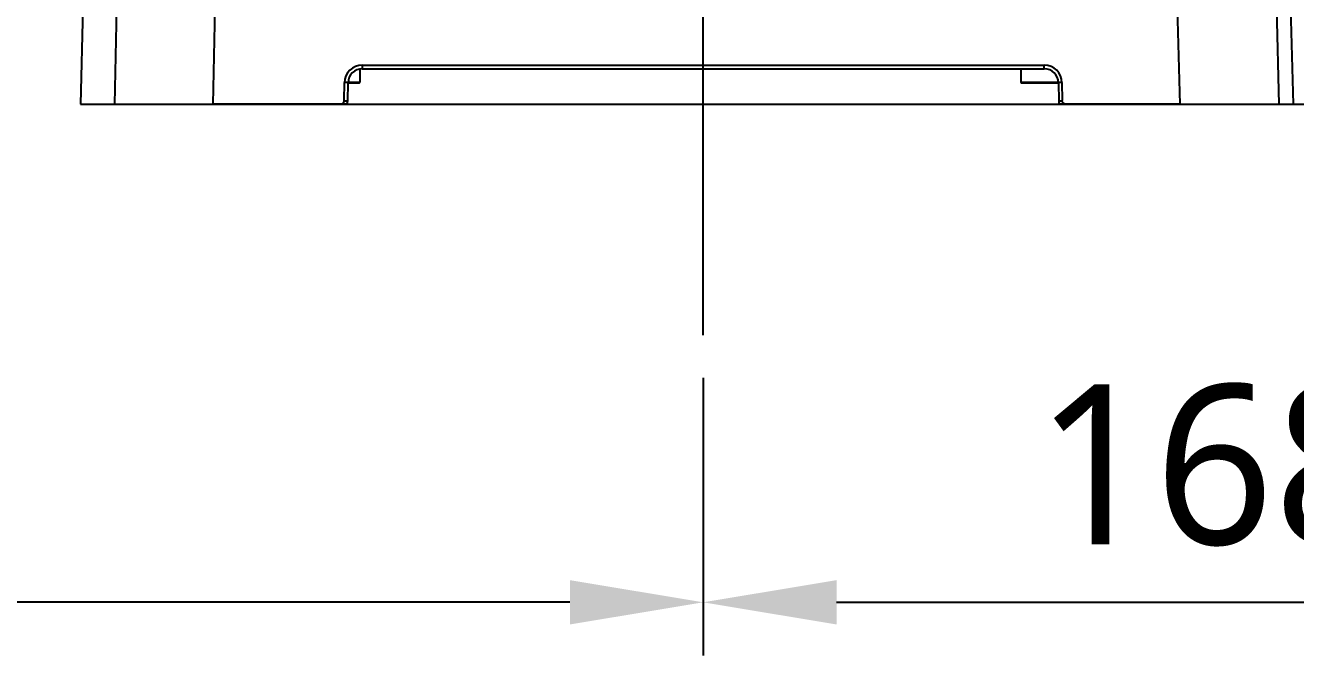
# Model space of a CAD drawing. Header units: millimetres. Extents: x 5828 to 6704, y 123 to 421.
# Drawn here: x 6422.23 to 6434.13, y 225.25 to 231.16 of the extents above; entities that cross this region are included whole.
import ezdxf

# ---------------------------------------------------------------- set-up
doc = ezdxf.new("R2010")
doc.units = ezdxf.units.MM
doc.linetypes.add('CENTER', pattern=[0.6, 0.375, -0.075, 0.075, -0.075])
for name, color, linetype in [('中心线', 7, 'Continuous'), ('外形图', 7, 'Continuous'), ('尺寸标注', 7, 'Continuous')]:
    doc.layers.add(name, color=color, linetype=linetype)
doc.styles.add('微软雅黑', font='msyh.ttc', dxfattribs={"height": 1.5})
doc.dimstyles.new('尺寸标注_1_15比例', dxfattribs={"dimtxt": 1.5, "dimasz": 1.25, "dimexe": 0.5, "dimexo": 0.4, "dimgap": 0.5, "dimtad": 1, "dimdec": 1, "dimlfac": 15, "dimdsep": 46, "dimtxsty": '微软雅黑', "dimcen": 0.09, "dimadec": 0, "dimazin": 0, "dimtp": 0.01, "dimtm": 0.01, "dimtfac": 1, "dimtdec": 1, "dimtofl": 0, "dimtmove": 0, "dimatfit": 3, "dimfxl": 1, "dimtolj": 1, "dimarcsym": 0})

# ---------------------------------------------------------------- blocks, each defined once
blk = doc.blocks.new('*D938')
at = {"layer": 'Defpoints', "color": 0}
for p in [(6417.922, 275.264), (6453.231, 275.264), (6436.914, 230.424)]:
    blk.add_point(p, dxfattribs=at)
at = {"layer": '尺寸标注', "color": 0, "lineweight": -2}
for p, q in [((6418.322, 275.264), (6453.731, 275.264)), ((6453.231, 231.674), (6453.231, 274.014)), ((6437.314, 230.424), (6453.731, 230.424))]:
    blk.add_line(p, q, dxfattribs=at)
at = {"layer": '尺寸标注', "color": 0}
for points in [[(6453.44, 274.014), (6453.023, 274.014), (6453.231, 275.264)], [(6453.023, 231.674), (6453.44, 231.674), (6453.231, 230.424)]]:
    blk.add_solid(points, dxfattribs=at)
at = {"layer": '尺寸标注', "color": 0, "insert": (6451.956, 252.844), "char_height": 1.5, "attachment_point": 5, "rotation": 90, "style": '微软雅黑'}
blk.add_mtext('\\A1;672.6', dxfattribs=at)
blk = doc.blocks.new('*D940')
at = {"layer": 'Defpoints', "color": 0}
for p in [(6425.647, 243.091), (6422.741, 230.424), (6442.784, 230.424)]:
    blk.add_point(p, dxfattribs=at)
at = {"layer": '尺寸标注', "color": 0, "lineweight": -2}
for p, q in [((6426.047, 243.091), (6443.284, 243.091)), ((6442.784, 241.841), (6442.784, 231.674)), ((6423.141, 230.424), (6443.284, 230.424))]:
    blk.add_line(p, q, dxfattribs=at)
at = {"layer": '尺寸标注', "color": 0}
for points in [[(6442.992, 241.841), (6442.576, 241.841), (6442.784, 243.091)], [(6442.576, 231.674), (6442.992, 231.674), (6442.784, 230.424)]]:
    blk.add_solid(points, dxfattribs=at)
at = {"layer": '尺寸标注', "color": 0, "insert": (6441.505, 237.302), "char_height": 1.5, "attachment_point": 5, "rotation": 90, "style": '微软雅黑'}
blk.add_mtext('\\A1;190', dxfattribs=at)
blk = doc.blocks.new('*D941')
at = {"layer": 'Defpoints', "color": 0}
for p in [(6428.58, 247.094), (6425.647, 243.091), (6428.58, 228.257)]:
    blk.add_point(p, dxfattribs=at)
at = {"layer": '尺寸标注', "color": 0, "lineweight": -2}
for p, q in [((6425.647, 243.491), (6425.647, 247.594)), ((6428.58, 228.657), (6428.58, 247.594)), ((6424.397, 247.094), (6419.336, 247.094)), ((6429.83, 247.094), (6431.08, 247.094))]:
    blk.add_line(p, q, dxfattribs=at)
at = {"layer": '尺寸标注', "color": 0}
for points in [[(6424.397, 246.886), (6424.397, 247.302), (6425.647, 247.094)], [(6429.83, 247.302), (6429.83, 246.886), (6428.58, 247.094)]]:
    blk.add_solid(points, dxfattribs=at)
at = {"layer": '尺寸标注', "color": 0, "insert": (6420.972, 248.344), "char_height": 1.5, "attachment_point": 5, "style": '微软雅黑'}
blk.add_mtext('\\A1;44', dxfattribs=at)
blk = doc.blocks.new('*D942')
at = {"layer": 'Defpoints', "color": 0}
for p in [(6439.803, 233.758), (6428.58, 228.257), (6439.803, 225.751)]:
    blk.add_point(p, dxfattribs=at)
at = {"layer": '尺寸标注', "color": 0, "lineweight": -2}
for p, q in [((6439.803, 233.358), (6439.803, 225.251)), ((6428.58, 227.857), (6428.58, 225.251)), ((6429.83, 225.751), (6438.553, 225.751))]:
    blk.add_line(p, q, dxfattribs=at)
at = {"layer": '尺寸标注', "color": 0}
for points in [[(6429.83, 225.959), (6429.83, 225.543), (6428.58, 225.751)], [(6438.553, 225.543), (6438.553, 225.959), (6439.803, 225.751)]]:
    blk.add_solid(points, dxfattribs=at)
at = {"layer": '尺寸标注', "color": 0, "insert": (6434.192, 227.03), "char_height": 1.5, "attachment_point": 5, "style": '微软雅黑'}
blk.add_mtext('\\A1;\\A1;168.4', dxfattribs=at)
blk = doc.blocks.new('*D943')
at = {"layer": 'Defpoints', "color": 0}
for p in [(6404.114, 269.657), (6428.58, 228.257), (6404.114, 225.751)]:
    blk.add_point(p, dxfattribs=at)
at = {"layer": '尺寸标注', "color": 0, "lineweight": -2}
for p, q in [((6404.114, 269.257), (6404.114, 225.251)), ((6428.58, 227.857), (6428.58, 225.251)), ((6427.33, 225.751), (6405.364, 225.751))]:
    blk.add_line(p, q, dxfattribs=at)
at = {"layer": '尺寸标注', "color": 0}
for points in [[(6405.364, 225.959), (6405.364, 225.543), (6404.114, 225.751)], [(6427.33, 225.543), (6427.33, 225.959), (6428.58, 225.751)]]:
    blk.add_solid(points, dxfattribs=at)
at = {"layer": '尺寸标注', "color": 0, "insert": (6416.347, 227.026), "char_height": 1.5, "attachment_point": 5, "style": '微软雅黑'}
blk.add_mtext('\\A1;367', dxfattribs=at)

msp = doc.modelspace()

# ---------------------------------------------------------------- linework, layer by layer
at = {"layer": '中心线', "linetype": 'CENTER', "ltscale": 5}
msp.add_line((6428.5804, 228.2569), (6428.5804, 276.8996), dxfattribs=at)
at = {"layer": '外形图'}
for p, q in [((6422.765, 231.3266), (6422.7414, 230.424)), ((6423.0811, 231.3266), (6423.0605, 230.424)), ((6423.985, 230.424), (6424.0056, 231.3266)), ((6433.0238, 231.3266), (6433.0474, 230.424)), ((6433.9804, 230.424), (6433.9568, 231.3266)), ((6434.1137, 230.424), (6434.0901, 231.3267)), ((6425.3837, 230.7915), (6431.7772, 230.7915)), ((6425.3609, 230.7551), (6425.3609, 230.6306)), ((6425.3837, 230.7573), (6431.7772, 230.7573)), ((6431.5589, 230.7573), (6431.5589, 230.6306)), ((6425.2141, 230.4576), (6425.2171, 230.6277)), ((6425.2474, 230.4561), (6425.2504, 230.6263)), ((6425.2504, 230.624), (6425.3543, 230.624)), ((6425.2508, 230.6306), (6425.3609, 230.6306)), ((6431.5589, 230.6306), (6431.9101, 230.6306)), ((6431.5656, 230.624), (6431.9105, 230.624)), ((6431.9105, 230.6263), (6431.9134, 230.4561)), ((6431.9438, 230.6277), (6431.9468, 230.4576)), ((6422.7414, 230.424), (6423.985, 230.424)), ((6425.2385, 230.424), (6425.1807, 230.424)), ((6431.9801, 230.424), (6431.9224, 230.424)), ((6433.0474, 230.424), (6436.9138, 230.424))]:
    msp.add_line(p, q, dxfattribs=at)
for centre, radius, start, end in [((6425.3837, 230.6248), 0.1667, 89.99849, 179.01943), ((6431.7772, 230.6248), 0.1667, 0.98219, 89.99897), ((6425.3837, 230.624), 0.1333, 90, 179), ((6431.7772, 230.624), 0.1333, 1, 90), ((6425.3543, 230.6306), 0.00667, 270, 0), ((6431.5656, 230.6306), 0.00667, 180, 270), ((6425.1808, 230.4573), 0.0667, 329.99999, 359), ((6431.9801, 230.4573), 0.0667, 181, 210)]:
    msp.add_arc(centre, radius, start, end, dxfattribs=at)
for points, knots in [([(6425.3837, 230.7915), (6425.3837, 230.7893), (6425.3838, 230.785), (6425.3837, 230.7787), (6425.3837, 230.7728), (6425.3837, 230.7677), (6425.3837, 230.764), (6425.3837, 230.7615), (6425.3837, 230.76), (6425.3837, 230.7589), (6425.3838, 230.7581), (6425.3837, 230.7577), (6425.3837, 230.7575), (6425.3837, 230.7574), (6425.3837, 230.7573), (6425.3837, 230.7573)], [0, 0, 0, 0, 0.1936774, 0.3806764, 0.5535692, 0.7054887, 0.8304016, 0.8811292, 0.9233469, 0.9566202, 0.9806332, 0.9890835, 0.9951375, 0.9987816, 1, 1, 1, 1]), ([(6431.7772, 230.7573), (6431.7771, 230.7573), (6431.7772, 230.7574), (6431.7771, 230.7575), (6431.7771, 230.7577), (6431.7771, 230.7581), (6431.7771, 230.7589), (6431.7771, 230.76), (6431.7771, 230.7615), (6431.7771, 230.764), (6431.7771, 230.7677), (6431.7771, 230.7728), (6431.7771, 230.7787), (6431.7771, 230.785), (6431.7771, 230.7893), (6431.7772, 230.7915)], [0, 0, 0, 0, 0.0012185, 0.0048625, 0.0109164, 0.0193667, 0.0433796, 0.0766529, 0.1188707, 0.1695982, 0.2945111, 0.4464307, 0.6193235, 0.8063226, 1, 1, 1, 1]), ([(6425.2504, 230.6263), (6425.2504, 230.6264), (6425.2501, 230.6264), (6425.2497, 230.6265), (6425.2489, 230.6266), (6425.2478, 230.6267), (6425.2464, 230.6268), (6425.244, 230.6269), (6425.2403, 230.6271), (6425.2354, 230.6273), (6425.2297, 230.6275), (6425.2235, 230.6276), (6425.2192, 230.6277), (6425.2171, 230.6278)], [0, 0, 0, 0, 0.0053216, 0.0198548, 0.0437996, 0.0769184, 0.1189031, 0.1693468, 0.2936438, 0.4450534, 0.6177656, 0.8051469, 1, 1, 1, 1]), ([(6431.9438, 230.6278), (6431.9416, 230.6277), (6431.9374, 230.6276), (6431.9312, 230.6275), (6431.9255, 230.6273), (6431.9205, 230.6271), (6431.9169, 230.6269), (6431.9145, 230.6268), (6431.9131, 230.6267), (6431.912, 230.6266), (6431.9112, 230.6265), (6431.9108, 230.6264), (6431.9105, 230.6264), (6431.9105, 230.6263)], [0, 0, 0, 0, 0.194854, 0.3822356, 0.5549482, 0.7063583, 0.8306556, 0.8810995, 0.9230843, 0.9562032, 0.9801479, 0.9946803, 1, 1, 1, 1]), ([(6425.1776, 230.4242), (6425.1781, 230.4244), (6425.1792, 230.4249), (6425.1809, 230.4249), (6425.1826, 230.4249), (6425.1849, 230.425), (6425.1878, 230.4255), (6425.1922, 230.4267), (6425.1975, 230.429), (6425.2031, 230.4331), (6425.2078, 230.4382), (6425.2113, 230.4442), (6425.2135, 230.4507), (6425.214, 230.4553), (6425.2141, 230.4576)], [0, 0, 0, 0, 0.0312183, 0.0624379, 0.0937231, 0.1250021, 0.1875456, 0.2501017, 0.3750367, 0.499983, 0.6249475, 0.7499244, 0.8749546, 1, 1, 1, 1]), ([(6425.2141, 230.4576), (6425.2163, 230.4576), (6425.2205, 230.4575), (6425.2267, 230.4573), (6425.2324, 230.4571), (6425.2374, 230.457), (6425.241, 230.4568), (6425.2434, 230.4566), (6425.2448, 230.4565), (6425.2459, 230.4564), (6425.2467, 230.4564), (6425.2471, 230.4563), (6425.2474, 230.4562), (6425.2474, 230.4561)], [0, 0, 0, 0, 0.1948095, 0.3821519, 0.5548284, 0.706207, 0.8304788, 0.8809136, 0.9228886, 0.955994, 0.979944, 0.9945459, 1, 1, 1, 1]), ([(6431.9134, 230.4561), (6431.9134, 230.4562), (6431.9138, 230.4563), (6431.9142, 230.4563), (6431.915, 230.4564), (6431.9161, 230.4565), (6431.9175, 230.4566), (6431.9199, 230.4568), (6431.9235, 230.4569), (6431.9285, 230.4571), (6431.9342, 230.4573), (6431.9404, 230.4575), (6431.9446, 230.4576), (6431.9468, 230.4576)], [0, 0, 0, 0, 0.0054242, 0.0199999, 0.0439466, 0.0770576, 0.1190358, 0.1694726, 0.2937516, 0.4451391, 0.6178254, 0.805178, 1, 1, 1, 1]), ([(6431.9801, 230.4244), (6431.9797, 230.4247), (6431.9789, 230.425), (6431.9778, 230.4249), (6431.9767, 230.425), (6431.9754, 230.4252), (6431.9732, 230.4255), (6431.9706, 230.4262), (6431.9665, 230.4276), (6431.9617, 230.4301), (6431.9566, 230.4342), (6431.9524, 230.4392), (6431.9493, 230.4449), (6431.9473, 230.4511), (6431.9469, 230.4554), (6431.9468, 230.4576)], [0, 0, 0, 0, 0.030986, 0.0466629, 0.0622945, 0.0935833, 0.1248708, 0.1874237, 0.2499789, 0.3749447, 0.499917, 0.6248997, 0.7498938, 0.8749357, 1, 1, 1, 1]), ([(6425.1776, 230.4242), (6425.0782, 230.4242), (6424.8795, 230.424), (6424.5813, 230.4239), (6424.2831, 230.424), (6424.0843, 230.424), (6423.985, 230.424)], [0, 0, 0, 0, 0.25, 0.5, 0.75, 1, 1, 1, 1]), ([(6433.0474, 230.424), (6432.9585, 230.424), (6432.7806, 230.424), (6432.5138, 230.4239), (6432.2469, 230.424), (6432.069, 230.4244), (6431.9801, 230.4244)], [0, 0, 0, 0, 0.25, 0.5, 0.75, 1, 1, 1, 1])]:
    msp.add_open_spline(points, degree=3, knots=knots, dxfattribs=at)

# ---------------------------------------------------------------- dimensions: what is measured, and where the dimension line sits
at = {"layer": '尺寸标注'}
dim = msp.add_linear_dim(base=(6453.2314, 275.264), p1=(6436.9138, 230.424), p2=(6417.9215, 275.264), angle=90, dimstyle='尺寸标注_1_15比例', dxfattribs=at)
dim.commit()
dim.dimension.update_dxf_attribs({"geometry": '*D938', "text_midpoint": (6451.9563, 252.844)})
dim = msp.add_linear_dim(base=(6404.1138, 225.7509), p1=(6428.5804, 228.2569), p2=(6404.1138, 269.6573), dimstyle='尺寸标注_1_15比例', dxfattribs=at)
dim.commit()
dim.dimension.update_dxf_attribs({"geometry": '*D943', "text_midpoint": (6416.3471, 227.0261)})
dim = msp.add_linear_dim(base=(6428.5804, 247.0942), p1=(6425.6471, 243.0906), p2=(6428.5804, 228.2569), dimstyle='尺寸标注_1_15比例', dxfattribs=at)
dim.commit()
dim.dimension.update_dxf_attribs({"geometry": '*D941', "text_midpoint": (6420.9718, 247.0942), "dimtype": 160})
dim = msp.add_linear_dim(base=(6442.7839, 230.424), p1=(6425.6471, 243.0906), p2=(6422.7414, 230.424), angle=90, dimstyle='尺寸标注_1_15比例', dxfattribs=at)
dim.commit()
dim.dimension.update_dxf_attribs({"geometry": '*D940', "text_midpoint": (6442.7839, 237.3021), "dimtype": 160})
dim = msp.add_linear_dim(base=(6439.8032, 225.7509), p1=(6428.5804, 228.2569), p2=(6439.8032, 233.758), text='\\A1;168.4', dimstyle='尺寸标注_1_15比例', override={"dimtxsty": '微软雅黑'}, dxfattribs=at)
dim.commit()
dim.dimension.update_dxf_attribs({"geometry": '*D942', "text_midpoint": (6434.1918, 227.0299)})

doc.saveas('drawing.dxf')
